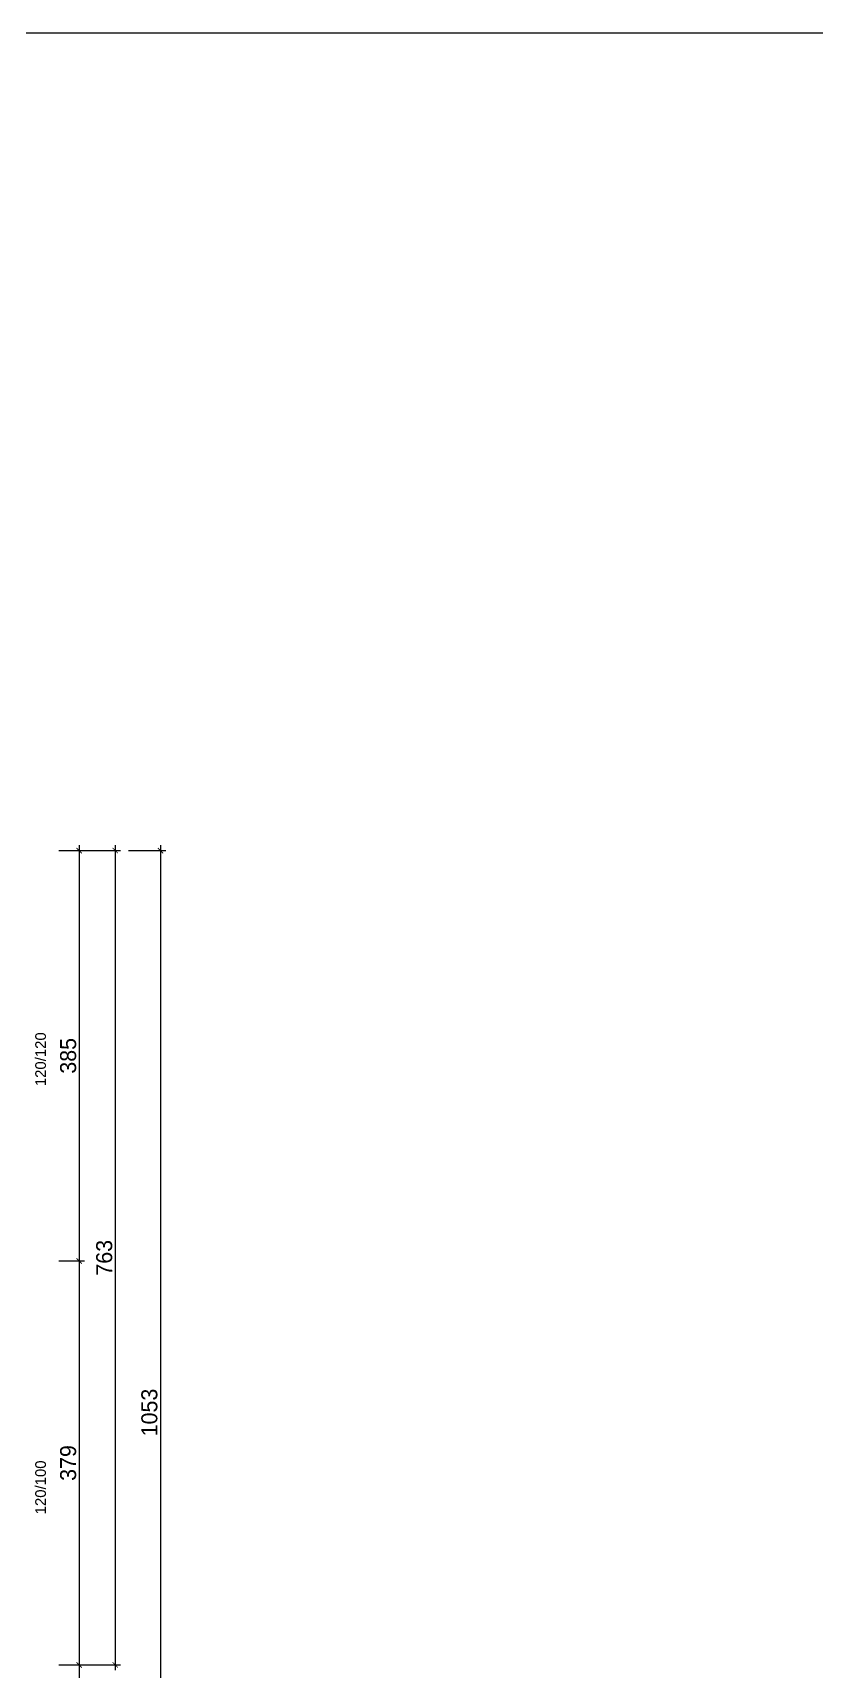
# Model space of a CAD drawing. Header units: inches. Extents: x 321 to 21697, y 7 to 6462.
# Drawn here: x 18236 to 18970, y 994 to 2529 of the extents above; entities that cross this region are included whole.
import ezdxf

# ---------------------------------------------------------------- set-up
doc = ezdxf.new("R2010")
doc.units = ezdxf.units.IN
doc.header["$MEASUREMENT"] = 0
doc.styles.add('DIŞ ÖLÇÜ', font='FRAMDCN.TTF', dxfattribs={"height": 15})
doc.styles.get("Standard").update_dxf_attribs({"font": 'arial.ttf'})
doc.dimstyles.new('YAZI STİLİ', dxfattribs={"dimscale": 0.5, "dimtxt": 15, "dimasz": 10, "dimexe": 10, "dimexo": 10, "dimgap": 5, "dimtad": 1, "dimdec": 0, "dimtxsty": 'DIŞ ÖLÇÜ', "dimblk": 'ARCHTICK', "dimcen": 2.5, "dimdle": 10, "dimadec": 0, "dimazin": 0, "dimtfac": 1, "dimtdec": 0, "dimtix": 1, "dimtmove": 0, "dimatfit": 3, "dimldrblk": 'ARCHTICK', "dimfxl": 60, "dimfxlon": 1, "dimlwd": -1, "dimlwe": -1, "dimarcsym": 0})

# ---------------------------------------------------------------- blocks, each defined once
blk = doc.blocks.new('_ArchTick')
at = {"color": 0, "linetype": 'ByBlock', "const_width": 0.15}
blk.add_lwpolyline([(-0.5, -0.5), (0.5, 0.5)], dxfattribs=at)
blk = doc.blocks.new('*D358')
at = {"color": 0, "transparency": 16777216}
for p, q in [((18279.6, 1768.2), (18279.6, 1373.7)), ((18260.5, 1763.2), (18284.6, 1763.2)), ((18260.5, 1378.7), (18284.6, 1378.7))]:
    blk.add_line(p, q, dxfattribs=at)
at = {"layer": 'Defpoints', "color": 0, "transparency": 16777216}
for p in [(18255.5, 1763.2), (18255.5, 1378.7), (18279.6, 1378.7)]:
    blk.add_point(p, dxfattribs=at)
at = {"color": 0, "transparency": 16777216, "xscale": 5, "yscale": 5, "zscale": 5}
for p, rotation in [((18279.6, 1763.2), 90), ((18279.6, 1378.7), 270)]:
    blk.add_blockref('_ArchTick', p, dxfattribs=dict(at, rotation=rotation))
at = {"color": 0, "transparency": 16777216, "insert": (18269.4, 1570.9), "char_height": 15, "attachment_point": 5, "rotation": 90, "style": 'DIŞ ÖLÇÜ'}
blk.add_mtext('385', dxfattribs=at)
blk = doc.blocks.new('*D359')
at = {"color": 0, "transparency": 16777216}
for p, q in [((18279.6, 1383.7), (18279.6, 995.2)), ((18260.5, 1378.7), (18284.6, 1378.7)), ((18263.3, 1000.2), (18284.6, 1000.2))]:
    blk.add_line(p, q, dxfattribs=at)
at = {"layer": 'Defpoints', "color": 0, "transparency": 16777216}
for p in [(18255.5, 1378.7), (18258.3, 1000.2), (18279.6, 1000.2)]:
    blk.add_point(p, dxfattribs=at)
at = {"color": 0, "transparency": 16777216, "xscale": 5, "yscale": 5, "zscale": 5}
for p, rotation in [((18279.6, 1378.7), 90), ((18279.6, 1000.2), 270)]:
    blk.add_blockref('_ArchTick', p, dxfattribs=dict(at, rotation=rotation))
at = {"color": 0, "transparency": 16777216, "insert": (18269.4, 1189.4), "char_height": 15, "attachment_point": 5, "rotation": 90, "style": 'DIŞ ÖLÇÜ'}
blk.add_mtext('379', dxfattribs=at)
blk = doc.blocks.new('*D360')
at = {"color": 0, "transparency": 16777216}
for p, q in [((18313.5, 1768.2), (18313.5, 995.2)), ((18284.6, 1763.2), (18318.5, 1763.2)), ((18284.6, 1000.2), (18318.5, 1000.2))]:
    blk.add_line(p, q, dxfattribs=at)
at = {"layer": 'Defpoints', "color": 0, "transparency": 16777216}
for p in [(18279.6, 1763.2), (18279.6, 1000.2), (18313.5, 1000.2)]:
    blk.add_point(p, dxfattribs=at)
at = {"color": 0, "transparency": 16777216, "xscale": 5, "yscale": 5, "zscale": 5}
for p, rotation in [((18313.5, 1763.2), 90), ((18313.5, 1000.2), 270)]:
    blk.add_blockref('_ArchTick', p, dxfattribs=dict(at, rotation=rotation))
at = {"color": 0, "transparency": 16777216, "insert": (18303.2, 1381.7), "char_height": 15, "attachment_point": 5, "rotation": 90, "style": 'DIŞ ÖLÇÜ'}
blk.add_mtext('763', dxfattribs=at)
blk = doc.blocks.new('*D368')
at = {"color": 0, "transparency": 16777216}
for p, q in [((18260.5, 1000.2), (18284.6, 1000.2)), ((18279.6, 1005.2), (18279.6, 705.2)), ((18260.5, 710.2), (18284.6, 710.2))]:
    blk.add_line(p, q, dxfattribs=at)
at = {"layer": 'Defpoints', "color": 0, "transparency": 16777216}
for p in [(18255.5, 1000.2), (18255.5, 710.2), (18279.6, 710.2)]:
    blk.add_point(p, dxfattribs=at)
at = {"color": 0, "transparency": 16777216, "xscale": 5, "yscale": 5, "zscale": 5}
for p, rotation in [((18279.6, 1000.2), 90), ((18279.6, 710.2), 270)]:
    blk.add_blockref('_ArchTick', p, dxfattribs=dict(at, rotation=rotation))
at = {"color": 0, "transparency": 16777216, "insert": (18269.4, 855.2), "char_height": 15, "attachment_point": 5, "rotation": 90, "style": 'DIŞ ÖLÇÜ'}
blk.add_mtext('290', dxfattribs=at)
blk = doc.blocks.new('*D370')
at = {"color": 0, "transparency": 16777216}
for p, q in [((18355.8, 1768.2), (18355.8, 705.2)), ((18325.8, 1763.2), (18360.8, 1763.2)), ((18325.8, 710.2), (18360.8, 710.2))]:
    blk.add_line(p, q, dxfattribs=at)
at = {"layer": 'Defpoints', "color": 0, "transparency": 16777216}
for p in [(18313.5, 1763.2), (18280.9, 710.2), (18355.8, 710.2)]:
    blk.add_point(p, dxfattribs=at)
at = {"color": 0, "transparency": 16777216, "xscale": 5, "yscale": 5, "zscale": 5}
for p, rotation in [((18355.8, 1763.2), 90), ((18355.8, 710.2), 270)]:
    blk.add_blockref('_ArchTick', p, dxfattribs=dict(at, rotation=rotation))
at = {"color": 0, "transparency": 16777216, "insert": (18345.5, 1236.7), "char_height": 15, "attachment_point": 5, "rotation": 90, "style": 'DIŞ ÖLÇÜ'}
blk.add_mtext('1053', dxfattribs=at)

msp = doc.modelspace()

# ---------------------------------------------------------------- linework, layer by layer
msp.add_lwpolyline([(16352.7, 2529.5), (19024.6, 2529.5), (19024.6, 7), (16352.7, 7)], close=True)

# ---------------------------------------------------------------- texts
at = {"char_height": 10, "attachment_point": 1, "rotation": 90}
for s, insert in [('\\pxqc;120/120', (18238.5, 1487.3)), ('\\pxqc;120/100', (18238.5, 1086.1))]:
    msp.add_mtext_dynamic_manual_height_columns(s, width=160.844, gutter_width=12.5, heights=[0], dxfattribs=dict(at, insert=insert))

# ---------------------------------------------------------------- dimensions: what is measured, and where the dimension line sits
for base, p1, p2, picture, middle in [((18279.6312365, 1378.6572697), (18255.4746894, 1763.1572697), (18255.4746894, 1378.6572697), '*D358', (18269.3565113, 1570.9072697)), ((18313.5, 1000.2), (18279.6, 1763.2), (18279.6, 1000.2), '*D360', (18303.2, 1381.7)), ((18355.8, 710.2), (18313.5, 1763.2), (18280.9, 710.2), '*D370', (18345.5, 1236.7)), ((18279.6312365, 1000.1572697), (18255.4746894, 1378.6572697), (18258.2609628, 1000.1572697), '*D359', (18269.3565113, 1189.4072697)), ((18279.6, 710.2), (18255.5, 1000.2), (18255.5, 710.2), '*D368', (18269.4, 855.2))]:
    dim = msp.add_linear_dim(base=base, p1=p1, p2=p2, angle=90, dimstyle='YAZI STİLİ')
    dim.commit()
    dim.dimension.update_dxf_attribs({"geometry": picture, "text_midpoint": middle})

doc.saveas('drawing.dxf')
